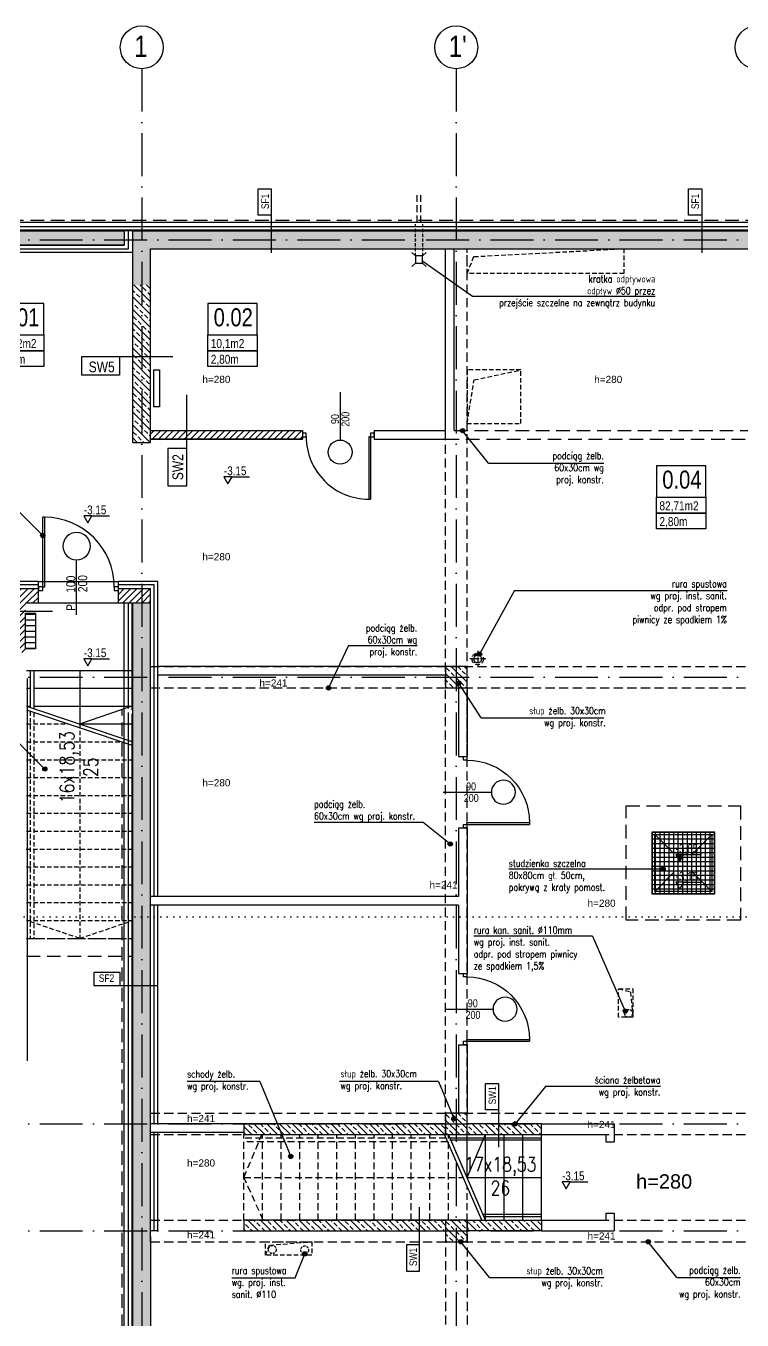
# Model space of a CAD drawing. Header units: millimetres. Extents: x 58205 to 122423, y 1055 to 94479.
# Drawn here: x 68683 to 69685, y 2978 to 4789 of the extents above; entities that cross this region are included whole.
import ezdxf

# ---------------------------------------------------------------- set-up
doc = ezdxf.new("R2010")
doc.units = ezdxf.units.MM
for name, pattern in [('0707_PB_080619_gn_xref$0$ACAD_ISO10W100', [18, 12, -3, 0, -3]), ('ACAD_ISO03W100', [30, 12, -18]), ('ACAD_ISO07W100', [3, 0, -3]), ('ACAD_ISO10W100', [18, 12, -3, 0, -3]), ('HIDDEN', [9.525, 6.35, -3.175])]:
    doc.linetypes.add(name, pattern=pattern)
for name, color, linetype in [('+48_ARMATURA', 251, 'Continuous'), ('+48_HACZE', 253, 'Continuous'), ('+48_IZOLACJE', 4, 'Continuous'), ('+48_KANALIZACJA DESZCZOWA', 3, 'Continuous'), ('+48_KANALIZACJA SANIT.', 42, 'Continuous'), ('+48_KOTY', 3, 'Continuous'), ('+48_OPISY', 3, 'Continuous'), ('+48_OPISY T', 3, 'Continuous'), ('+48_OPISY_POM', 3, 'Continuous'), ('+48_OPISY_STOLARKA', 3, 'Continuous'), ('+48_OPISY_ŚCIAN', 3, 'Continuous'), ('+48_OSIE', 8, 'Continuous'), ('+48_PODCIĄG', 4, 'ACAD_ISO03W100'), ('+48_PRZEBICIA', 143, 'Continuous'), ('+48_SCHODY', 2, 'Continuous'), ('+48_SCIANY', 1, 'Continuous'), ('+48_SPUSTY', 150, 'Continuous'), ('+48_STOLARKA_DRZWI', 3, 'Continuous'), ('+48_WEŁNA', 252, 'Continuous'), ('+48_WIDOK', 5, 'Continuous'), ('SCHODY_', 2, 'Continuous')]:
    doc.layers.add(name, color=color, linetype=linetype)
doc.layers.get('0').freeze()
doc.styles.add('ARIAL', font='ARIAL.TTF')
doc.styles.add('WRP_ARIAL', font='ARIAL.TTF', dxfattribs={"width": 0.8})
doc.styles.add('wymiary', font='romans.shx', dxfattribs={"width": 0.8})
doc.linetypes.add('ZIGZAG', pattern='A,0.00254,-5.08,[131,ltypeshp.shx,S=5.08,R=0,X=-5.08,Y=0],-10.16,[131,ltypeshp.shx,S=5.08,R=180,X=5.08,Y=0],-5.08', length=20.32254)

# ---------------------------------------------------------------- blocks, each defined once
blk = doc.blocks.new('OZN_OSI')
at = {"layer": '+48_OSIE', "linetype": 'Continuous', "ltscale": 5}
blk.add_circle((0, -30), 30, dxfattribs=at)
at = {"layer": '+48_OSIE', "linetype": 'Continuous', "ltscale": 5, "style": 'WRP_ARIAL', "width": 0.8}
blk.add_attdef('NR', (-23.3, -43.5), '', height=30, dxfattribs=at)
blk = doc.blocks.new('drzwi')
at = {"layer": '+48_STOLARKA_DRZWI'}
for p, q in [((-2, 0), (-2, -70)), ((0, 0), (-2, 0)), ((0, 0), (0, -70)), ((-2, -70), (0, -70))]:
    blk.add_line(p, q, dxfattribs=at)
blk.add_arc((-2, 0), 70, 180, 270, dxfattribs=at)
blk = doc.blocks.new('DRZWI_90')
at = {"layer": '+48_STOLARKA_DRZWI'}
for points in [[(36405.5, 16749.3), (36405.5, 16744.3), (36410.5, 16744.3), (36410.5, 16749.3)], [(36405.5, 16654.3), (36405.5, 16649.3), (36410.5, 16649.3), (36410.5, 16654.3)]]:
    blk.add_lwpolyline(points, close=True, dxfattribs=at)
at = {"layer": '+48_STOLARKA_DRZWI', "xscale": 1.25, "yscale": 1.25, "zscale": 1.25, "rotation": 270}
blk.add_blockref('drzwi', (36405.5, 16654.3), dxfattribs=at)
blk = doc.blocks.new('OPISY_POM_METKA')
at = {"layer": '+48_OPISY_POM', "ltscale": 5}
for points in [[(0, -70), (109.7, -70), (109.7, 0), (0, 0)], [(109.7, -105), (0, -105), (0, -70), (109.7, -70)]]:
    blk.add_lwpolyline(points, close=True, dxfattribs=at)
at = {"layer": '+48_OPISY_POM'}
blk.add_lwpolyline([(109.7, -140), (0, -140), (0, -105), (109.7, -105)], close=True, dxfattribs=at)
at = {"layer": '+48_OPISY_POM', "ltscale": 5, "style": 'WRP_ARIAL', "width": 0.8}
for tag, p, height in [('NRPOM', (25.8, -50.8), 40), ('POW', (6.4, -99), 20)]:
    blk.add_attdef(tag, p, '', height=height, dxfattribs=at)
at = {"layer": '+48_OPISY_POM', "style": 'WRP_ARIAL', "width": 0.8}
blk.add_attdef('H', (6.4, -134), '', height=20, dxfattribs=at)
blk = doc.blocks.new('kratka 10x10')
for p, q in [((-5, 5.1), (-10, 10.1)), ((5, 5.1), (10, 10.1)), ((-5, -4.9), (-10, -9.9)), ((5, -4.9), (10, -9.9))]:
    blk.add_line(p, q)
blk.add_lwpolyline([(5, 5.1), (-5, 5.1), (-5, -4.9), (5, -4.9)], close=True)
blk = doc.blocks.new('SCIANA')
at = {"layer": '+48_OPISY_ŚCIAN', "ltscale": 5}
blk.add_line((-25, 0), (25, 0), dxfattribs=at)
blk.add_lwpolyline([(-60, 0), (-25, 0), (-25, 17.5), (-60, 17.5)], close=True, dxfattribs=at)
at = {"layer": '+48_OPISY_ŚCIAN', "ltscale": 5, "style": 'WRP_ARIAL', "width": 0.8}
blk.add_attdef('TYP', (-53.6, 4.8), '', height=10, dxfattribs=at)
blk = doc.blocks.new('koty')
at = {"layer": '+48_KOTY', "color": 3, "ltscale": 5}
blk.add_line((70403.2, 11225), (70423.2, 11225), dxfattribs=at)
blk.add_lwpolyline([(70398.6, 11217.1), (70403.2, 11225), (70394.1, 11225)], close=True, dxfattribs=at)
at = {"layer": '+48_KOTY', "color": 3, "style": 'WRP_ARIAL', "width": 0.8}
blk.add_attdef('POZIOM', (70403.2, 11226.8), '', height=10, dxfattribs=at)
blk = doc.blocks.new('OPIS_STOLARKA')
at = {"layer": '+48_OPISY_STOLARKA'}
blk.add_line((0, 30), (0, -30), dxfattribs=at)
at = {"layer": '+48_STOLARKA_DRZWI'}
blk.add_circle((0, -45), 15, dxfattribs=at)
at = {"layer": '+48_OPISY_STOLARKA', "style": 'WRP_ARIAL', "width": 0.8}
for tag, p in [('SZER', (-2.3, -15.9)), ('WYS', (14.3, -13.6)), ('OZN', (5, -51.3))]:
    blk.add_attdef(tag, p, '', height=10, rotation=90, dxfattribs=at)

msp = doc.modelspace()

# ---------------------------------------------------------------- hatches: boundary and pattern name
at = {"layer": '+48_ARMATURA'}
h = msp.add_hatch(dxfattribs=at)
h.set_pattern_fill('ANSI37', color=256, scale=2, angle=45, style=0)
h.paths.add_polyline_path([(69559.984, 3660.671), (69645.984, 3660.671), (69645.984, 3574.671), (69559.984, 3574.671)])
at = {"layer": '+48_HACZE'}
h = msp.add_hatch(dxfattribs=at)
h.set_pattern_fill('ANSI33', color=256, scale=2, angle=90, style=0)
h.paths.add_polyline_path([(68346.984, 3438.555), (68364.484, 3433.519), (68364.484, 4482.171), (68820.984, 4482.171), (68820.984, 4502.171), (68346.984, 4502.171)])
h = msp.add_hatch(dxfattribs=at)
h.set_pattern_fill('ANSI33', color=256, scale=2, angle=90, style=0)
h.paths.add_polyline_path([(70685.484, 4502.171), (70428.668, 4502.171), (70428.668, 4496.292), (70428.668, 4489.671), (70685.484, 4489.671)])
h.paths.add_polyline_path([(70685.484, 4489.671), (70428.668, 4489.671), (70428.668, 4477.171), (70685.484, 4477.171)])
h.paths.add_polyline_path([(70428.668, 4489.671), (70225.484, 4489.671), (70225.484, 4477.171), (70428.668, 4477.171)])
h.paths.add_polyline_path([(70428.668, 4502.171), (70225.484, 4502.171), (70225.484, 4489.671), (70428.668, 4489.671), (70428.668, 4496.292)])
h.paths.add_polyline_path([(70225.484, 4502.171), (69705.484, 4502.171), (69705.484, 4489.671), (70225.484, 4489.671)])
h.paths.add_polyline_path([(70225.484, 4489.671), (69705.484, 4489.671), (69705.484, 4477.171), (70225.484, 4477.171)])
h.paths.add_polyline_path([(69705.484, 4489.671), (69285.484, 4489.671), (69285.484, 4477.171), (69439.488, 4477.171), (69439.488, 4477.174), (69531.271, 4477.174), (69531.279, 4477.175), (69531.279, 4477.171), (69705.484, 4477.171)])
h.paths.add_polyline_path([(69705.484, 4502.171), (69285.484, 4502.171), (69285.484, 4489.671), (69705.484, 4489.671)])
h.paths.add_polyline_path([(69285.484, 4489.671), (68904.515, 4489.671), (68904.515, 4477.171), (69285.484, 4477.171)])
h.paths.add_polyline_path([(69285.484, 4502.171), (68904.515, 4502.171), (68904.515, 4489.671), (69285.484, 4489.671)])
h.paths.add_polyline_path([(68904.515, 4489.671), (68845.484, 4489.671), (68845.484, 4426.671), (68857.984, 4426.671), (68857.984, 4477.171), (68904.515, 4477.171)])
h.paths.add_polyline_path([(68904.515, 4502.171), (68845.484, 4502.171), (68845.484, 4489.671), (68904.515, 4489.671)])
h.paths.add_polyline_path([(68845.484, 4502.171), (68832.984, 4502.171), (68832.984, 4489.671), (68845.484, 4489.671)])
h.paths.add_polyline_path([(68845.484, 4489.671), (68832.984, 4489.671), (68832.984, 4426.671), (68845.484, 4426.671)])
h = msp.add_hatch(dxfattribs=at)
h.set_pattern_fill('ANSI33', color=256, scale=2, angle=90, style=0)
h.paths.add_polyline_path([(68845.484, 4426.671), (68832.984, 4426.671), (68832.984, 4241.555), (68845.484, 4241.555)])
h.paths.add_polyline_path([(68857.984, 4426.671), (68845.484, 4426.671), (68845.484, 4241.555), (68857.984, 4241.555)])
h.paths.add_polyline_path([(68857.984, 4241.555), (68845.484, 4241.555), (68845.484, 4206.171), (68857.984, 4206.171)])
h.paths.add_polyline_path([(68845.484, 4241.555), (68832.984, 4241.555), (68832.984, 4206.171), (68845.484, 4206.171)])
h = msp.add_hatch(dxfattribs=at)
h.set_pattern_fill('ANSI31', color=256, scale=2, angle=180, style=0)
h.set_pattern_definition([(225, (0, -9.5), (4.49012806, -4.49012806), [])])
h.paths.add_polyline_path([(68857.984, 4222.671), (69070.484, 4222.671), (69070.484, 4210.671), (68857.984, 4210.671)])
h = msp.add_hatch(dxfattribs=at)
h.set_pattern_fill('ANSI31', color=256, scale=2, angle=180, style=0)
h.paths.add_polyline_path([(68682.984, 3981.671), (68700.984, 3981.671), (68700.984, 4001.671), (68666.984, 4001.671), (68666.984, 3912.171), (68682.984, 3912.171)])
h = msp.add_hatch(dxfattribs=at)
h.set_pattern_fill('ANSI31', color=256, scale=2, angle=180, style=0)
h.paths.add_polyline_path([(68812.984, 4001.671), (68812.984, 3981.671), (68845.484, 3981.671), (68845.484, 4001.671)])
h.paths.add_polyline_path([(68845.484, 3981.671), (68857.984, 3981.671), (68857.984, 4001.671), (68845.484, 4001.671)])
h = msp.add_hatch(dxfattribs=at)
h.set_pattern_fill('ANSI33', color=256, scale=2, angle=90, style=0)
h.paths.add_polyline_path([(70466.026, 2301.471), (70466.026, 2305.671), (70225.484, 2305.671), (70225.484, 2293.171), (70466.026, 2293.171)])
h.paths.add_polyline_path([(70466.026, 2318.171), (70240.484, 2318.171), (70240.484, 2355.412), (70225.484, 2355.412), (70225.484, 2305.671), (70466.026, 2305.671)])
h.paths.add_polyline_path([(70225.484, 2305.671), (70215.484, 2305.671), (70215.484, 2293.171), (70225.484, 2293.171)])
h.paths.add_polyline_path([(70225.484, 2355.412), (70215.484, 2355.412), (70215.484, 2305.671), (70225.484, 2305.671)])
h.paths.add_polyline_path([(70225.484, 2422.671), (70210.484, 2422.671), (70210.484, 2410.171), (70215.484, 2410.171), (70215.484, 2355.412), (70225.484, 2355.412)])
h.paths.add_polyline_path([(70240.484, 2422.671), (70225.484, 2422.671), (70225.484, 2355.412), (70240.484, 2355.412)])
h.paths.add_polyline_path([(70240.484, 2435.171), (70225.484, 2435.171), (70225.484, 2422.671), (70240.484, 2422.671)])
h.paths.add_polyline_path([(70225.484, 2435.171), (70210.484, 2435.171), (70210.484, 2422.671), (70225.484, 2422.671)])
h.paths.add_polyline_path([(70210.484, 2435.171), (69720.484, 2435.171), (69720.484, 2422.671), (70210.484, 2422.671)])
h.paths.add_polyline_path([(70210.484, 2422.671), (69720.484, 2422.671), (69720.484, 2410.171), (70210.484, 2410.171)])
h.paths.add_polyline_path([(69720.484, 2435.171), (69705.484, 2435.171), (69705.484, 2422.671), (69720.484, 2422.671)])
h.paths.add_polyline_path([(69720.484, 2422.671), (69705.484, 2422.671), (69705.484, 2410.171), (69720.484, 2410.171)])
h.paths.add_polyline_path([(69705.484, 2422.671), (69690.484, 2422.671), (69690.484, 2410.171), (69705.484, 2410.171)])
h.paths.add_polyline_path([(69705.484, 2435.171), (69690.484, 2435.171), (69690.484, 2422.671), (69705.484, 2422.671)])
h.paths.add_polyline_path([(69690.484, 2435.171), (69433.195, 2435.171), (69433.195, 2422.671), (69690.484, 2422.671)])
h.paths.add_polyline_path([(69690.484, 2422.671), (69433.195, 2422.671), (69433.195, 2410.171), (69690.484, 2410.171)])
h.paths.add_polyline_path([(69433.195, 2422.671), (69285.484, 2422.671), (69285.484, 2410.171), (69433.195, 2410.171), (69433.195, 2411.538)])
h.paths.add_polyline_path([(69433.195, 2435.171), (69285.484, 2435.171), (69285.484, 2422.671), (69433.195, 2422.671)])
h.paths.add_polyline_path([(69285.484, 2435.171), (68904.515, 2435.171), (68904.515, 2422.671), (69285.484, 2422.671)])
h.paths.add_polyline_path([(69285.484, 2422.671), (68904.515, 2422.671), (68904.515, 2410.171), (69285.484, 2410.171)])
h.paths.add_polyline_path([(68904.515, 2422.671), (68845.484, 2422.671), (68845.484, 2410.171), (68904.515, 2410.171)])
h.paths.add_polyline_path([(68904.515, 2435.171), (68857.984, 2435.171), (68857.984, 2647.671), (68845.484, 2647.671), (68845.484, 2422.671), (68904.515, 2422.671)])
h.paths.add_polyline_path([(68845.484, 2422.671), (68832.984, 2422.671), (68832.984, 2410.171), (68845.484, 2410.171)])
h.paths.add_polyline_path([(68845.484, 2647.671), (68832.984, 2647.671), (68832.984, 2422.671), (68845.484, 2422.671)])
h.paths.add_polyline_path([(68845.484, 2719.263), (68833.429, 2719.263), (68832.984, 2719.263), (68832.984, 2647.671), (68845.484, 2647.671)])
h.paths.add_polyline_path([(68857.984, 2719.263), (68845.484, 2719.263), (68845.484, 2647.671), (68857.984, 2647.671)])
h.paths.add_polyline_path([(68857.984, 2949.304), (68845.484, 2949.304), (68845.484, 2719.263), (68857.984, 2719.263)])
h.paths.add_polyline_path([(68845.484, 2949.304), (68832.984, 2949.304), (68832.984, 2719.263), (68844.801, 2719.263), (68845.484, 2719.263)])
h.paths.add_polyline_path([(68845.484, 3102.671), (68832.984, 3102.671), (68832.984, 2949.304), (68845.484, 2949.304)])
h.paths.add_polyline_path([(68857.984, 3094.671), (68857.984, 3102.671), (68845.484, 3102.671), (68845.484, 2949.304), (68857.984, 2949.304)])
h.paths.add_polyline_path([(68857.984, 3240.171), (68857.984, 3252.671), (68845.484, 3252.671), (68845.484, 3102.671), (68857.984, 3102.671)])
h.paths.add_polyline_path([(68845.484, 3252.671), (68832.984, 3252.671), (68832.984, 3102.671), (68845.484, 3102.671)])
h.paths.add_polyline_path([(68845.484, 3542.146), (68832.984, 3542.146), (68832.984, 3252.671), (68845.484, 3252.671)])
h.paths.add_polyline_path([(68857.984, 3542.146), (68845.484, 3542.146), (68845.484, 3252.671), (68857.984, 3252.671)])
h.paths.add_polyline_path([(68845.484, 3877.671), (68832.984, 3877.671), (68832.984, 3542.146), (68845.484, 3542.146)])
h.paths.add_polyline_path([(68857.984, 3877.671), (68845.484, 3877.671), (68845.484, 3542.146), (68857.984, 3542.146)])
h.paths.add_polyline_path([(68845.484, 3980.171), (68832.984, 3980.171), (68832.984, 3877.671), (68845.484, 3877.671)])
h.paths.add_polyline_path([(68857.984, 3980.171), (68845.484, 3980.171), (68845.484, 3877.671), (68857.984, 3877.671)])
h = msp.add_hatch(dxfattribs=at)
h.set_pattern_fill('ANSI33', color=256, scale=2, angle=90, style=0)
h.paths.add_polyline_path([(69270.484, 3862.671), (69300.484, 3862.671), (69300.484, 3892.671), (69270.484, 3892.671)])
h = msp.add_hatch(dxfattribs=at)
h.set_pattern_fill('ANSI33', color=256, scale=2, angle=90, style=0)
h.set_pattern_definition([(135, (0, -625), (-8.9802561, -8.9802561), []), (135, (0, -616.02), (-8.9802561, -8.9802561), [6.35, -3.175])])
h.paths.add_polyline_path([(69270.484, 3237.671), (69300.484, 3237.671), (69300.484, 3267.671), (69270.484, 3267.671)])
h = msp.add_hatch(dxfattribs=at)
h.set_pattern_fill('ANSI33', color=256, scale=2, angle=90, style=0)
h.paths.add_polyline_path([(69270.484, 3252.671), (68988.484, 3252.671), (68988.484, 3237.671), (69270.484, 3237.671)])
h = msp.add_hatch(dxfattribs=at)
h.set_pattern_fill('ANSI33', color=256, scale=2, angle=90, style=0)
h.paths.add_polyline_path([(69404.484, 3252.671), (69300.484, 3252.671), (69300.484, 3237.671), (69404.484, 3237.671)])
h = msp.add_hatch(dxfattribs=at)
h.set_pattern_fill('ANSI33', color=256, scale=2, angle=90, style=0)
h.paths.add_polyline_path([(69270.484, 3102.671), (68988.484, 3102.671), (68988.484, 3117.671), (69270.484, 3117.671)])
h = msp.add_hatch(dxfattribs=at)
h.set_pattern_fill('ANSI33', color=256, scale=2, angle=90, style=0)
h.set_pattern_definition([(135, (-1e-11, -775), (-8.9802561, -8.9802561), []), (135, (-1e-11, -766.02), (-8.9802561, -8.9802561), [6.35, -3.175])])
h.paths.add_polyline_path([(69270.484, 3087.671), (69300.484, 3087.671), (69300.484, 3117.671), (69270.484, 3117.671)])
h = msp.add_hatch(dxfattribs=at)
h.set_pattern_fill('ANSI33', color=256, scale=2, angle=90, style=0)
h.paths.add_polyline_path([(69404.484, 3102.671), (69300.484, 3102.671), (69300.484, 3117.671), (69404.484, 3117.671)])
at = {"layer": '+48_KOTY'}
msp.add_hatch(color=256, dxfattribs=at).paths.add_polyline_path([(69603.606, 3629.556), (69592.395, 3629.556), (69598, 3619.847)])
at = {"layer": '+48_OPISY T'}
h = msp.add_hatch(color=256, dxfattribs=at)
edge = h.paths.add_edge_path()
edge.add_arc((69294.209, 4222.612), 3, 0, 360)
h = msp.add_hatch(color=256, dxfattribs=at)
edge = h.paths.add_edge_path()
edge.add_arc((68706.984, 4076.006), 3, 0, 360)
h = msp.add_hatch(color=256, dxfattribs=at)
edge = h.paths.add_edge_path()
edge.add_arc((69317.931, 3910.072), 3, 0, 360)
h = msp.add_hatch(color=256, dxfattribs=at)
edge = h.paths.add_edge_path()
edge.add_arc((69106.848, 3862.671), 3, 0, 360)
h = msp.add_hatch(color=256, dxfattribs=at)
edge = h.paths.add_edge_path()
edge.add_arc((69289.239, 3869.455), 3, 0, 360)
h = msp.add_hatch(color=256, dxfattribs=at)
edge = h.paths.add_edge_path()
edge.add_arc((68709.989, 3749.139), 3, 0, 360)
h = msp.add_hatch(color=256, dxfattribs=at)
edge = h.paths.add_edge_path()
edge.add_arc((69277.039, 3644.231), 3, 0, 360)
h = msp.add_hatch(color=256, dxfattribs=at)
edge = h.paths.add_edge_path()
edge.add_arc((69574.69, 3608.984), 3, 0, 360)
h = msp.add_hatch(color=256, dxfattribs=at)
edge = h.paths.add_edge_path()
edge.add_arc((69521.926, 3410.438), 3, 0, 360)
h = msp.add_hatch(color=256, dxfattribs=at)
edge = h.paths.add_edge_path()
edge.add_arc((69282.202, 3259.881), 3, 0, 360)
h = msp.add_hatch(color=256, dxfattribs=at)
edge = h.paths.add_edge_path()
edge.add_arc((69367.996, 3252.671), 3, 0, 360)
h = msp.add_hatch(color=256, dxfattribs=at)
edge = h.paths.add_edge_path()
edge.add_arc((69053.994, 3206.971), 3, 0, 360)
h = msp.add_hatch(color=256, dxfattribs=at)
edge = h.paths.add_edge_path()
edge.add_arc((69291.939, 3087.671), 3, 0, 360)
h = msp.add_hatch(color=256, dxfattribs=at)
edge = h.paths.add_edge_path()
edge.add_arc((69553.997, 3087.671), 3, 0, 360)
h = msp.add_hatch(color=256, dxfattribs=at)
edge = h.paths.add_edge_path()
edge.add_arc((69073.467, 3070.713), 3, 0, 360)
at = {"layer": '+48_WIDOK'}
h = msp.add_hatch(dxfattribs=at)
h.set_pattern_fill('ANSI31', color=256, scale=2.5, angle=135, style=0)
h.set_pattern_definition([(180, (-1.5, 5), (-1e-15, -7.9375), [])])
h.paths.add_polyline_path([(68682.984, 3917.171), (68696.984, 3917.171), (68696.984, 3967.171), (68682.984, 3967.171)])

# ---------------------------------------------------------------- linework, layer by layer
at = {"layer": '+48_ARMATURA'}
for p, q in [((69590.379, 3630.275), (69562.984, 3657.671)), ((69615.588, 3630.057), (69642.984, 3657.452)), ((69562.984, 3577.671), (69590.379, 3605.067)), ((69642.984, 3577.671), (69615.588, 3605.067))]:
    msp.add_line(p, q, dxfattribs=at)
at = {"layer": '+48_ARMATURA', "linetype": 'HIDDEN', "ltscale": 0.7}
for points in [[(69228.474, 4467.171), (69228.474, 4514.171)], [(69238.474, 4467.171), (69238.474, 4514.171)]]:
    msp.add_lwpolyline(points, dxfattribs=at)
at = {"layer": '+48_ARMATURA'}
for points in [[(69559.484, 3661.171), (69646.484, 3661.171), (69646.484, 3574.171), (69559.484, 3574.171)], [(69559.984, 3660.671), (69645.984, 3660.671), (69645.984, 3574.671), (69559.984, 3574.671)]]:
    msp.add_lwpolyline(points, close=True, dxfattribs=at)
msp.add_lwpolyline([(69176.668, 3238.601), (69176.668, 3238.601)], dxfattribs=at)
at = {"layer": '+48_HACZE'}
msp.add_lwpolyline([(69562.984, 3657.671), (69642.984, 3657.671), (69642.984, 3577.671), (69562.984, 3577.671)], close=True, dxfattribs=at)
at = {"layer": '+48_IZOLACJE', "linetype": 'ACAD_ISO03W100', "ltscale": 0.5}
msp.add_lwpolyline([(68345.984, 3438.793, 2, 2, 0), (68345.984, 4503.171, 2, 2, 0), (68831.984, 4503.171, 2, 2, 0), (71278.984, 4503.171, 2, 2, 0), (71278.984, 2292.171, 2, 2, 0), (70214.484, 2292.171, 2, 2, 0), (70214.484, 2409.171, 2, 2, 0), (68831.984, 2409.171, 2, 2, 0), (68831.984, 3826.648, 0, 0, 0)], format="xyseb", dxfattribs=at)
at = {"layer": '+48_IZOLACJE', "linetype": 'ACAD_ISO03W100', "ltscale": 0.9, "const_width": 2}
msp.add_lwpolyline([(68831.984, 3831.924), (68831.984, 3981.671)], dxfattribs=at)
msp.add_lwpolyline([(68831.984, 3831.924), (68831.984, 3981.671)], dxfattribs=at)
at = {"layer": '+48_IZOLACJE', "linetype": 'ACAD_ISO03W100', "ltscale": 0.5, "const_width": 2}
msp.add_lwpolyline([(68685.484, 3875.89), (68685.484, 3340.561)], dxfattribs=at)
at = {"layer": '+48_KANALIZACJA DESZCZOWA', "linetype": 'HIDDEN', "ltscale": 1.5}
for p, q in [((69230.974, 4514.171), (69230.974, 4556.916)), ((69235.974, 4514.171), (69235.974, 4556.916))]:
    msp.add_line(p, q, dxfattribs=at)
at = {"layer": '+48_KANALIZACJA SANIT.', "linetype": 'HIDDEN', "ltscale": 0.5}
for centre in [(69526.354, 3407.176), (69028.193, 3076.671)]:
    msp.add_circle(centre, 5.5, dxfattribs=at)
at = {"layer": '+48_OPISY'}
for p, q in [((69330.676, 4177.363), (69294.209, 4222.612)), ((69330.676, 4177.363), (69491.846, 4177.363)), ((69366.705, 3998.745), (69317.931, 3910.072)), ((69366.705, 3998.745), (69664.397, 3998.745)), ((69134.907, 3921.793), (69106.848, 3862.671)), ((69134.907, 3921.793), (69230.74, 3921.793)), ((69320.392, 3820.801), (69289.239, 3869.455)), ((68634.991, 3823.971), (68709.989, 3749.139)), ((69320.392, 3820.801), (69491.846, 3820.801)), ((69086.541, 3674.946), (69239.009, 3674.946)), ((69239.009, 3674.946), (69276.551, 3644.836)), ((69475.996, 3515.027), (69309.897, 3515.027)), ((69475.996, 3515.027), (69521.926, 3410.438)), ((69010.822, 3311.961), (68908.859, 3311.961)), ((69010.822, 3311.961), (69053.994, 3206.971)), ((69260.787, 3311.961), (69122.302, 3311.961)), ((69260.787, 3311.961), (69282.202, 3259.881)), ((69332.131, 3037.801), (69291.939, 3087.671)), ((69594.189, 3037.801), (69553.997, 3087.671)), ((68971.366, 3037.019), (69060.057, 3037.019)), ((69332.131, 3037.801), (69491.846, 3037.801)), ((69594.189, 3037.801), (69683.077, 3037.801))]:
    msp.add_line(p, q, dxfattribs=at)
at = {"layer": '+48_OPISY', "linetype": 'ACAD_ISO07W100', "ltscale": 3}
msp.add_line((67852.909, 3542.146), (71587.052, 3542.146), dxfattribs=at)
at = {"layer": '+48_OPISY'}
for points in [[(69238.474, 4459.851), (69308.393, 4410.85), (69563.86, 4410.85)], [(68706.984, 4076.006), (68634.976, 4147.855), (68084.329, 4147.855)], [(69574.69, 3608.984), (69358.831, 3608.984)], [(69410.064, 3304.869), (69367.996, 3252.671)], [(69570.966, 3304.869), (69410.064, 3304.869)], [(69060.057, 3037.019), (69073.467, 3070.713)]]:
    msp.add_lwpolyline(points, dxfattribs=at)
at = {"layer": '+48_OPISY T'}
for centre in [(69294.209, 4222.612), (68706.984, 4076.006), (69317.931, 3910.072), (69106.848, 3862.671), (69289.239, 3869.455), (68709.989, 3749.139), (69277.039, 3644.231), (69574.69, 3608.984), (69521.926, 3410.438), (69282.202, 3259.881), (69367.996, 3252.671), (69053.994, 3206.971), (69291.939, 3087.671), (69553.997, 3087.671), (69073.467, 3070.713)]:
    msp.add_circle(centre, 3, dxfattribs=at)
at = {"layer": '+48_OSIE', "linetype": 'ACAD_ISO10W100', "ltscale": 5}
for p, q in [((68845.484, 4729.061), (68845.484, 2018.827)), ((69285.484, 4729.061), (69285.484, 2018.827)), ((67891.946, 4489.671), (71587.052, 4489.671)), ((67891.946, 3877.671), (71587.052, 3877.671)), ((67891.945, 3252.671), (71587.052, 3252.671)), ((67891.938, 3102.671), (69767.072, 3102.671))]:
    msp.add_line(p, q, dxfattribs=at)
at = {"layer": '+48_PODCIĄG', "linetype": 'HIDDEN', "ltscale": 2}
for p, q in [((69270.484, 3237.671), (69270.484, 4477.173)), ((69300.484, 3766.671), (69300.484, 4477.173)), ((68857.984, 3892.671), (70670.484, 3892.671)), ((68857.984, 3862.671), (70670.484, 3862.671)), ((69300.484, 3237.671), (69300.484, 3862.671)), ((68857.984, 3267.671), (71252.984, 3267.671)), ((68857.984, 3237.671), (71249.984, 3237.671)), ((68857.984, 3117.671), (69690.484, 3117.671)), ((69270.484, 3117.671), (69270.484, 2435.222)), ((69300.484, 3117.671), (69300.484, 2435.222)), ((68857.984, 3087.671), (69690.484, 3087.671))]:
    msp.add_line(p, q, dxfattribs=at)
at = {"layer": '+48_PRZEBICIA', "linetype": '0707_PB_080619_gn_xref$0$ACAD_ISO10W100', "ltscale": 0.5}
for p, q in [((69315.434, 3914.371), (69315.434, 3891.971)), ((69326.634, 3903.171), (69304.234, 3903.171))]:
    msp.add_line(p, q, dxfattribs=at)
at = {"layer": '+48_PRZEBICIA', "linetype": 'HIDDEN'}
for points in [[(69300.484, 4477.171), (69519.984, 4477.171), (69519.984, 4442.671), (69300.484, 4442.671)], [(69375.827, 4307.672), (69300.484, 4307.672), (69300.484, 4232.672), (69375.827, 4232.672), (69375.827, 4307.672)], [(69532.484, 3441.671), (69532.484, 3401.671), (69512.484, 3401.671), (69512.484, 3441.671)], [(69018.484, 3068.671), (69018.484, 3087.671), (69083.484, 3087.671), (69083.484, 3068.671)]]:
    msp.add_lwpolyline(points, close=True, dxfattribs=at)
for points in [[(69300.484, 4442.671), (69310.209, 4466.216), (69519.984, 4477.171)], [(69300.484, 4232.672), (69310.484, 4293.569), (69375.827, 4307.672)], [(69512.484, 3441.671), (69529.293, 3437.2), (69532.484, 3401.671)], [(69018.484, 3068.671), (69024.032, 3082.757), (69083.484, 3087.671)]]:
    msp.add_lwpolyline(points, dxfattribs=at)
msp.add_circle((69315.434, 3903.171), 8, dxfattribs=at)
msp.add_arc((69318.502, 3903.171), 8.568, 110.982954, 249.017046, dxfattribs=at)
at = {"layer": '+48_SCHODY'}
for p, q in [((68684.484, 3887.171), (68832.984, 3887.171)), ((68689.484, 3887.171), (68689.484, 3835.488)), ((68694.484, 3887.171), (68694.484, 3833.804)), ((68684.484, 3862.171), (68689.484, 3862.171)), ((68694.484, 3862.171), (68832.984, 3862.171)), ((68684.484, 3837.171), (68689.484, 3837.171)), ((68684.484, 3837.171), (68832.984, 3787.171)), ((68684.484, 3831.895), (68832.984, 3781.895)), ((68694.484, 3837.171), (68832.984, 3837.171)), ((68758.734, 3812.171), (68830.75, 3837.171)), ((68758.734, 3812.171), (68832.984, 3812.171)), ((69321.034, 3117.671), (69269.034, 3237.671)), ((69326.484, 3117.671), (69274.484, 3237.671)), ((69404.484, 3232.671), (69276.65, 3232.671)), ((69404.484, 3229.671), (69276.65, 3229.671)), ((69300.484, 3177.671), (69300.484, 3237.671)), ((69300.484, 3177.671), (69326.484, 3237.671)), ((69326.484, 3117.671), (69326.484, 3237.671)), ((69352.484, 3117.671), (69352.484, 3237.671)), ((69378.484, 3117.671), (69378.484, 3237.671)), ((69404.484, 3117.671), (69404.484, 3237.671)), ((69300.484, 3177.671), (69404.484, 3177.671)), ((69404.484, 3125.671), (69323.017, 3125.671)), ((69404.484, 3122.671), (69324.317, 3122.671))]:
    msp.add_line(p, q, dxfattribs=at)
at = {"layer": '+48_SCHODY', "linetype": 'HIDDEN'}
for p, q in [((68689.484, 3829.891), (68689.484, 3512.171)), ((68694.484, 3827.968), (68694.484, 3512.171)), ((68684.484, 3812.171), (68743.064, 3812.171)), ((68684.484, 3787.171), (68817.314, 3787.171)), ((68684.484, 3762.171), (68832.984, 3762.171)), ((68684.484, 3737.171), (68832.984, 3737.171)), ((68684.484, 3712.171), (68832.984, 3712.171)), ((68684.484, 3687.171), (68832.984, 3687.171)), ((68684.484, 3662.171), (68832.984, 3662.171)), ((68683.984, 3637.171), (68832.984, 3637.171)), ((68684.484, 3612.171), (68832.984, 3612.171)), ((68684.484, 3587.171), (68832.984, 3587.171)), ((68684.484, 3562.171), (68832.984, 3562.171)), ((68684.484, 3537.171), (68832.984, 3537.171)), ((68684.484, 3512.171), (68832.984, 3512.171))]:
    msp.add_line(p, q, dxfattribs=at)
at = {"layer": '+48_SCHODY', "linetype": 'HIDDEN', "ltscale": 1.5}
for p, q in [((68988.484, 3117.671), (68988.484, 3237.671)), ((69271.201, 3232.671), (68988.484, 3232.671)), ((69273.368, 3227.671), (68988.484, 3227.671)), ((69014.484, 3117.671), (69014.484, 3237.671)), ((69040.484, 3117.671), (69040.484, 3237.671)), ((69066.484, 3117.671), (69066.484, 3237.671)), ((69092.484, 3117.671), (69092.484, 3237.671)), ((69118.484, 3117.671), (69118.484, 3237.671)), ((69144.484, 3117.671), (69144.484, 3237.671)), ((69170.484, 3117.671), (69170.484, 3237.671)), ((69196.484, 3117.671), (69196.484, 3237.671)), ((69222.484, 3117.671), (69222.484, 3237.671)), ((69248.484, 3117.671), (69248.484, 3237.671)), ((69274.484, 3117.671), (69274.484, 3237.671)), ((69015.484, 3117.671), (68988.484, 3177.671)), ((68988.484, 3177.671), (69295.034, 3177.671)), ((69300.484, 3117.671), (69300.484, 3165.096))]:
    msp.add_line(p, q, dxfattribs=at)
at = {"layer": '+48_SCHODY'}
msp.add_lwpolyline([(68758.734, 3887.171), (68758.734, 3812.171)], dxfattribs=at)
at = {"layer": '+48_SCHODY', "linetype": 'HIDDEN'}
for points in [[(68758.734, 3812.171), (68758.734, 3512.171), (68684.484, 3537.171)], [(68758.734, 3512.171), (68832.984, 3537.171)]]:
    msp.add_lwpolyline(points, dxfattribs=at)
at = {"layer": '+48_SCHODY', "linetype": 'HIDDEN', "ltscale": 1.5}
msp.add_lwpolyline([(68988.484, 3177.671), (69013.484, 3237.671)], dxfattribs=at)
at = {"layer": '+48_SCIANY'}
for p, q in [((68346.984, 4502.171), (68820.984, 4502.171)), ((68832.984, 4502.171), (71277.984, 4502.171)), ((68832.984, 4206.171), (68832.984, 4502.171)), ((68832.984, 4502.17), (68832.984, 4502.17)), ((68366.984, 4482.171), (68820.984, 4482.171)), ((68857.984, 4206.171), (68857.984, 4477.171)), ((68857.984, 4477.171), (71277.984, 4477.171)), ((69270.484, 4222.671), (69270.484, 4477.171)), ((69282.484, 4222.671), (69282.484, 4477.171)), ((68832.984, 4240.171), (68832.984, 4306.671)), ((68857.984, 4222.671), (69070.484, 4222.671)), ((69070.484, 4222.671), (69070.484, 4210.671)), ((69170.484, 4222.671), (69270.484, 4222.671)), ((68832.984, 4206.171), (68857.984, 4206.171)), ((68857.984, 4210.671), (69070.484, 4210.671)), ((69170.484, 4210.671), (69270.484, 4210.671)), ((68666.984, 4001.671), (68700.984, 4001.671)), ((68812.984, 4001.671), (68857.984, 4001.671)), ((68857.984, 3237.671), (68857.984, 4001.671)), ((68682.984, 3981.671), (68700.984, 3981.671)), ((68812.984, 3981.671), (68857.984, 3981.671)), ((68832.984, 2410.171), (68832.984, 3981.671)), ((68857.984, 3087.671), (68857.984, 3240.171))]:
    msp.add_line(p, q, dxfattribs=at)
at = {"layer": '+48_SCIANY', "linetype": 'Continuous'}
msp.add_line((68832.933, 4482.17), (68832.933, 4482.17), dxfattribs=at)
at = {"layer": '+48_SCIANY', "linetype": 'HIDDEN', "ltscale": 3}
for p, q in [((68684.484, 3512.171), (68822.984, 3512.171)), ((68684.484, 3487.171), (68832.984, 3487.171))]:
    msp.add_line(p, q, dxfattribs=at)
at = {"layer": '+48_SCIANY', "ltscale": 3}
msp.add_line((68857.984, 3094.671), (68857.984, 2435.171), dxfattribs=at)
at = {"layer": '+48_SCIANY', "ltscale": 0.3}
for points in [[(68820.984, 4502.171), (68820.984, 4482.171), (68366.984, 4482.171), (68366.984, 3432.799), (68346.984, 3438.555), (68346.984, 4502.171), (68820.984, 4502.171)], [(68820.984, 4502.171), (68346.984, 4502.171), (68346.984, 3956.671)], [(69404.484, 3252.671), (69506.484, 3252.671), (69506.484, 3227.671)], [(69404.484, 3237.671), (69494.484, 3237.671), (69494.484, 3227.671)], [(69494.484, 3227.671), (69506.484, 3227.671)], [(69404.484, 3117.671), (69494.484, 3117.671)], [(69494.484, 3127.671), (69506.484, 3127.671)], [(69494.484, 3127.671), (69494.484, 3117.671)], [(69506.484, 3127.671), (69506.484, 3102.671)], [(69404.484, 3102.671), (69506.484, 3102.671)]]:
    msp.add_lwpolyline(points, dxfattribs=at)
msp.add_lwpolyline([(68857.984, 4222.671), (69070.484, 4222.671), (69070.484, 4210.671), (68857.984, 4210.671)], close=True, dxfattribs=at)
at = {"layer": '+48_SCIANY'}
for points in [[(69170.484, 4222.671), (69170.484, 4210.671)], [(68684.484, 3912.171), (68684.484, 3912.171)]]:
    msp.add_lwpolyline(points, dxfattribs=at)
at = {"layer": '+48_SCIANY', "ltscale": 0.15}
for points in [[(68700.984, 3981.671), (68700.984, 4001.671)], [(68812.984, 3981.671), (68812.984, 4001.671)]]:
    msp.add_lwpolyline(points, dxfattribs=at)
at = {"layer": '+48_SCIANY', "ltscale": 3}
for points in [[(69270.484, 3892.671), (68867.984, 3892.671)], [(69270.484, 3880.671), (68867.984, 3880.671)], [(69288.484, 3862.671), (69288.484, 3766.671)], [(69300.484, 3862.671), (69300.484, 3766.671)], [(69288.484, 3766.671), (69300.484, 3766.671)], [(69288.484, 3666.671), (69300.484, 3666.671)], [(69288.484, 3666.671), (69288.484, 3570.671)], [(69300.484, 3666.671), (69300.484, 3463.171)], [(69288.484, 3570.671), (68857.984, 3570.671)], [(69288.484, 3558.671), (68857.984, 3558.671)], [(69288.484, 3558.671), (69288.484, 3463.171)], [(69288.484, 3463.171), (69300.484, 3463.171)], [(69288.484, 3363.171), (69300.484, 3363.171)], [(69288.484, 3363.171), (69288.484, 3267.671)], [(69300.484, 3363.171), (69300.484, 3267.671)], [(68988.484, 3252.671), (68857.984, 3252.671)], [(69270.484, 3252.671), (68988.484, 3252.671), (68988.484, 3237.671), (69270.484, 3237.671)], [(69300.484, 3237.671), (69404.484, 3237.671), (69404.484, 3252.671), (69300.484, 3252.671)], [(68988.484, 3240.671), (68857.984, 3240.671)], [(69270.484, 3117.671), (68988.484, 3117.671), (68988.484, 3102.671), (69270.484, 3102.671)], [(69300.484, 3117.671), (69404.484, 3117.671), (69404.484, 3102.671), (69300.484, 3102.671)]]:
    msp.add_lwpolyline(points, dxfattribs=at)
for points in [[(69270.484, 3862.671), (69300.484, 3862.671), (69300.484, 3892.671), (69270.484, 3892.671)], [(69270.484, 3237.671), (69300.484, 3237.671), (69300.484, 3267.671), (69270.484, 3267.671)], [(69270.484, 3087.671), (69300.484, 3087.671), (69300.484, 3117.671), (69270.484, 3117.671)]]:
    msp.add_lwpolyline(points, close=True, dxfattribs=at)
at = {"layer": '+48_SPUSTY', "color": 150}
msp.add_circle((69315.434, 3903.171), 5.5, dxfattribs=at)
at = {"layer": '+48_SPUSTY', "color": 150, "ltscale": 0.5}
msp.add_circle((69315.434, 3903.171), 5.5, dxfattribs=at)
at = {"layer": '+48_SPUSTY', "color": 150, "linetype": 'HIDDEN', "ltscale": 0.5}
msp.add_circle((69073.467, 3076.213), 5.5, dxfattribs=at)
at = {"layer": '+48_STOLARKA_DRZWI'}
for points in [[(68706.984, 4004.171), (68700.984, 4004.171), (68700.984, 3999.171), (68706.984, 3999.171)], [(68812.984, 4004.171), (68806.984, 4004.171), (68806.984, 3999.171), (68812.984, 3999.171)]]:
    msp.add_lwpolyline(points, close=True, dxfattribs=at)
at = {"layer": '+48_WEŁNA', "linetype": 'ZIGZAG', "ltscale": 0.9}
for p, q in [((68340.984, 4508.171), (71283.984, 4508.171)), ((68826.984, 4477.171), (68826.984, 4502.171)), ((68826.984, 3833.691), (68826.984, 3981.671)), ((68826.984, 2404.171), (68826.984, 3828.416))]:
    msp.add_line(p, q, dxfattribs=at)
for points in [[(68371.984, 3956.371), (68371.984, 4477.171), (68826.984, 4477.171)], [(68700.984, 4006.671), (68660.984, 4006.671), (68660.984, 3956.371)], [(68862.984, 3570.671), (68862.984, 4006.671), (68812.984, 4006.671)], [(68862.984, 3252.671), (68862.984, 3558.671)], [(68862.984, 3102.671), (68862.984, 3240.671)]]:
    msp.add_lwpolyline(points, dxfattribs=at)
at = {"layer": '+48_WIDOK'}
for p, q in [((68334.984, 4514.171), (71289.984, 4514.171)), ((68814.984, 4502.171), (68820.984, 4502.171)), ((68820.984, 2398.171), (68820.984, 3981.671))]:
    msp.add_line(p, q, dxfattribs=at)
at = {"layer": '+48_WIDOK', "linetype": 'HIDDEN', "ltscale": 3}
for p, q in [((68346.984, 4517.171), (71292.984, 4517.171)), ((68817.984, 2395.171), (68817.984, 3831.446))]:
    msp.add_line(p, q, dxfattribs=at)
at = {"layer": '+48_WIDOK'}
for points in [[(68832.984, 4502.17), (68820.984, 4502.171)], [(68832.984, 4472.171), (68376.984, 4472.171), (68376.984, 3956.371)], [(68700.984, 4011.671), (68655.984, 4011.671), (68655.984, 3956.371)], [(68700.984, 4001.671), (68700.984, 4011.671)], [(68700.984, 4011.671), (68812.984, 4011.671)], [(68812.984, 4001.671), (68812.984, 4011.671)], [(68867.984, 3570.671), (68867.984, 4011.671), (68812.984, 4011.671)], [(68700.984, 3981.671), (68812.984, 3981.671)], [(68867.984, 3252.671), (68867.984, 3558.671)], [(68867.984, 3102.671), (68867.984, 3240.671)], [(68867.984, 3102.671), (68857.984, 3102.671)]]:
    msp.add_lwpolyline(points, dxfattribs=at)
for points in [[(68862.276, 4307.88), (68870.276, 4307.88), (68870.276, 4255.88), (68862.276, 4255.88)], [(68682.984, 3967.171), (68696.984, 3967.171), (68696.984, 3917.171), (68682.984, 3917.171)]]:
    msp.add_lwpolyline(points, close=True, dxfattribs=at)
at = {"layer": '+48_WIDOK', "linetype": 'HIDDEN', "ltscale": 3}
for points in [[(69282.484, 4222.671), (69959.484, 4222.671)], [(69270.484, 4210.671), (69690.484, 4210.671)]]:
    msp.add_lwpolyline(points, dxfattribs=at)
msp.add_lwpolyline([(69522.984, 3697.671), (69682.984, 3697.671), (69682.984, 3537.671), (69522.984, 3537.671)], close=True, dxfattribs=at)

# ---------------------------------------------------------------- block references
at = {"layer": '+48_KOTY'}
ref = msp.add_blockref('koty', (-17764.954, -9671.116), dxfattribs=dict(at, xscale=1.231999999701657, yscale=1.231999999697109, zscale=1.231999999697182))
ref.add_attrib('POZIOM', '-3.15', (68960.54, 4160.28), dxfattribs={"color": 3, "height": 12.32, "style": 'WRP_ARIAL', "width": 0.8})
ref = msp.add_blockref('koty', (-17960.869, -9725.769), dxfattribs=dict(at, xscale=1.231999999701657, yscale=1.231999999697109, zscale=1.231999999697182))
ref.add_attrib('POZIOM', '-3.15', (68764.625, 4105.627), dxfattribs={"color": 3, "height": 12.32, "style": 'WRP_ARIAL', "width": 0.8})
ref = msp.add_blockref('koty', (-17960.869, -9925.714), dxfattribs=dict(at, xscale=1.231999999701657, yscale=1.231999999697109, zscale=1.231999999697182))
ref.add_attrib('POZIOM', '-3.15', (68764.625, 3905.682), dxfattribs={"color": 3, "height": 12.32, "style": 'WRP_ARIAL', "width": 0.8})
ref = msp.add_blockref('koty', (-17133.076, -10199.637), dxfattribs=dict(at, xscale=1.231999999694381, yscale=1.231999999698019, zscale=1.231999999698126))
ref.add_attrib('POZIOM', '-3,65', (69592.418, 3631.759), dxfattribs={"color": 3, "height": 12.32, "style": 'WRP_ARIAL', "width": 0.8})
ref = msp.add_blockref('koty', (-17133.076, -10238.473), dxfattribs=dict(at, xscale=1.231999999694381, yscale=1.231999999697791, zscale=1.231999999698126))
ref.add_attrib('POZIOM', '-3,15', (69592.418, 3592.923), dxfattribs={"color": 3, "height": 12.32, "style": 'WRP_ARIAL', "width": 0.8})
ref = msp.add_blockref('koty', (-17292.045, -10657.755), dxfattribs=dict(at, xscale=1.231999999701657, yscale=1.231999999697109, zscale=1.231999999697182))
ref.add_attrib('POZIOM', '-3.15', (69433.45, 3173.641), dxfattribs={"color": 3, "height": 12.32, "style": 'WRP_ARIAL', "width": 0.8})
at = {"layer": '+48_OPISY_POM'}
ref = msp.add_blockref('OPISY_POM_METKA', (68639.499, 4400.63), dxfattribs=dict(at, xscale=0.6299999999973807, yscale=0.6299999999996544, zscale=0.6299999999997812))
ref.add_attrib('H', '2,45m', (68643.502, 4316.225), dxfattribs={"height": 12.6, "style": 'WRP_ARIAL', "width": 0.8})
ref.add_attrib('NRPOM', '0.01', (68647.496, 4368.626), dxfattribs={"ltscale": 5, "height": 25.2, "style": 'WRP_ARIAL', "width": 0.8})
ref.add_attrib('POW', '23,02m2', (68643.502, 4338.275), dxfattribs={"ltscale": 5, "height": 12.6, "style": 'WRP_ARIAL', "width": 0.8})
ref = msp.add_blockref('OPISY_POM_METKA', (68938.085, 4400.63), dxfattribs=dict(at, xscale=0.6299999999973807, yscale=0.6299999999996544, zscale=0.6299999999997812))
ref.add_attrib('H', '2,80m', (68942.088, 4316.225), dxfattribs={"height": 12.6, "style": 'WRP_ARIAL', "width": 0.8})
ref.add_attrib('NRPOM', '0.02', (68946.082, 4368.626), dxfattribs={"ltscale": 5, "height": 25.2, "style": 'WRP_ARIAL', "width": 0.8})
ref.add_attrib('POW', '10,1m2', (68942.088, 4338.275), dxfattribs={"ltscale": 5, "height": 12.6, "style": 'WRP_ARIAL', "width": 0.8})
ref = msp.add_blockref('OPISY_POM_METKA', (69565.659, 4173.515), dxfattribs=dict(at, xscale=0.6299999999973807, yscale=0.6299999999996544, zscale=0.6299999999997812))
ref.add_attrib('H', '2,80m', (69569.661, 4089.11), dxfattribs={"height": 12.6, "style": 'WRP_ARIAL', "width": 0.8})
ref.add_attrib('NRPOM', '0.04', (69573.656, 4141.511), dxfattribs={"ltscale": 5, "height": 25.2, "style": 'WRP_ARIAL', "width": 0.8})
ref.add_attrib('POW', '82,71m2', (69569.661, 4111.16), dxfattribs={"ltscale": 5, "height": 12.6, "style": 'WRP_ARIAL', "width": 0.8})
at = {"layer": '+48_OPISY_STOLARKA'}
ref = msp.add_blockref('OPIS_STOLARKA', (69122.994, 4243.048), dxfattribs=dict(at, xscale=1.119999999998981, yscale=1.120000000000346, zscale=1.12))
ref.add_attrib('SZER', '90       ', (69121.348, 4231.891), dxfattribs={"height": 11.2, "rotation": 90, "style": 'WRP_ARIAL', "width": 0.8})
ref.add_attrib('WYS', '200', (69136.03, 4228.216), dxfattribs={"height": 11.2, "rotation": 90, "style": 'WRP_ARIAL', "width": 0.8})
ref = msp.add_blockref('OPIS_STOLARKA', (68754.484, 4003.314), dxfattribs=dict(at, xscale=-1.280000000004293, yscale=1.280000000004293, zscale=1.28, rotation=180))
ref.add_attrib('SZER', 'P    100', (68752.777, 3970.437), dxfattribs={"height": 12.8, "rotation": 90, "style": 'WRP_ARIAL', "width": 0.8})
ref.add_attrib('WYS', '200', (68769.278, 3996.663), dxfattribs={"height": 12.8, "rotation": 90, "style": 'WRP_ARIAL', "width": 0.8})
ref = msp.add_blockref('OPIS_STOLARKA', (69300.919, 3716.671), dxfattribs=dict(at, xscale=-1.120000000003984, yscale=1.120000000003984, zscale=1.12, rotation=90))
ref.add_attrib('SZER', '90', (69299.207, 3719.217), dxfattribs={"height": 11.2, "style": 'WRP_ARIAL', "width": 0.8})
ref.add_attrib('WYS', '200', (69295.948, 3703.011), dxfattribs={"height": 11.2, "style": 'WRP_ARIAL', "width": 0.8})
ref = msp.add_blockref('OPIS_STOLARKA', (69303.313, 3413.171), dxfattribs=dict(at, xscale=-1.120000000004097, yscale=1.120000000003984, zscale=1.12, rotation=90))
ref.add_attrib('SZER', '90', (69301.602, 3415.717), dxfattribs={"height": 11.2, "style": 'WRP_ARIAL', "width": 0.8})
ref.add_attrib('WYS', '200', (69298.343, 3399.511), dxfattribs={"height": 11.2, "style": 'WRP_ARIAL', "width": 0.8})
at = {"layer": '+48_OPISY_ŚCIAN'}
ref = msp.add_blockref('SCIANA', (69026.685, 4497.927), dxfattribs=dict(at, xscale=-1.049999999999955, yscale=1.049999999999955, zscale=1.05, rotation=90))
ref.add_attrib('TYP', 'SF1', (69023.301, 4532.621), dxfattribs={"ltscale": 5, "height": 10.5, "rotation": 90, "style": 'WRP_ARIAL', "width": 0.8})
ref = msp.add_blockref('SCIANA', (69628.889, 4497.927), dxfattribs=dict(at, xscale=-1.049999999999955, yscale=1.049999999999955, zscale=1.05, rotation=90))
ref.add_attrib('TYP', 'SF1', (69624.942, 4532.621), dxfattribs={"ltscale": 5, "height": 10.5, "rotation": 90, "style": 'WRP_ARIAL', "width": 0.8})
ref = msp.add_blockref('SCIANA', (68851.699, 4326.555), dxfattribs=dict(at, xscale=-1.5, yscale=1.5, zscale=1.5, rotation=180))
ref.add_attrib('TYP', 'SW5', (68771.359, 4304.355), dxfattribs={"ltscale": 5, "height": 15, "style": 'WRP_ARIAL', "width": 0.8})
ref = msp.add_blockref('SCIANA', (68908.464, 4235.331), dxfattribs=dict(at, xscale=1.5, yscale=1.5, zscale=1.5, rotation=90))
ref.add_attrib('TYP', 'SW2', (68903.492, 4153.388), dxfattribs={"ltscale": 5, "height": 15, "rotation": 90, "style": 'WRP_ARIAL', "width": 0.8})
for p, xscale, yscale, zscale, values in [((68682.983, 3970.033), 1.5, 1.5, 1.5, {'TYP': 'SF4'}), ((68841.734, 3446.217), 1.049999999999272, 1.049999999999955, 1.05, {'TYP': 'SF2'})]:
    msp.add_blockref('SCIANA', p, dxfattribs=dict(at, xscale=xscale, yscale=yscale, zscale=zscale)).add_auto_attribs(values)
ref = msp.add_blockref('SCIANA', (69344.681, 3246.034), dxfattribs=dict(at, xscale=-1.049999999999955, yscale=1.049999999999955, zscale=1.05, rotation=90))
ref.add_attrib('TYP', 'SW1', (69341.155, 3279.723), dxfattribs={"ltscale": 5, "height": 10.5, "rotation": 90, "style": 'WRP_ARIAL', "width": 0.8})
ref = msp.add_blockref('SCIANA', (69234.255, 3109.537), dxfattribs=dict(at, xscale=1.049999999999955, yscale=1.049999999999955, zscale=1.05, rotation=90))
ref.add_attrib('TYP', 'SW1', (69230.486, 3053.563), dxfattribs={"ltscale": 5, "height": 10.5, "rotation": 90, "style": 'WRP_ARIAL', "width": 0.8})
at = {"layer": '+48_STOLARKA_DRZWI', "rotation": 90}
msp.add_blockref('DRZWI_90', (85819.813, -32191.288), dxfattribs=at)
at = {"layer": '+48_STOLARKA_DRZWI', "xscale": 1.388888888888687, "yscale": 1.388888888888687, "zscale": 1.388888888889107, "rotation": 180}
msp.add_blockref('drzwi', (68706.984, 4004.171), dxfattribs=at)
at = {"layer": '+48_STOLARKA_DRZWI', "xscale": -1}
for p in [(105705.942, -12982.658), (105705.942, -13286.158)]:
    msp.add_blockref('DRZWI_90', p, dxfattribs=at)
at = {"layer": '+48_WIDOK', "ltscale": 0.3}
msp.add_blockref('kratka 10x10', (69233.464, 4462.022), dxfattribs=at)
at = {"layer": 'SCHODY_'}
ref = msp.add_blockref('OZN_OSI', (68845.484, 4789.061), dxfattribs=at)
ref.add_attrib('NR', '1', (68835.014, 4745.52), dxfattribs={"layer": '+48_OSIE', "linetype": 'Continuous', "ltscale": 5, "height": 30, "style": 'WRP_ARIAL', "width": 0.8})
ref = msp.add_blockref('OZN_OSI', (68845.484, 4789.061), dxfattribs=at)
ref.add_attrib('NR', '1', (68835.014, 4745.52), dxfattribs={"layer": '+48_OSIE', "linetype": 'Continuous', "ltscale": 5, "height": 30, "style": 'WRP_ARIAL', "width": 0.8})
ref = msp.add_blockref('OZN_OSI', (69285.484, 4789.061), dxfattribs=at)
ref.add_attrib('NR', "1'", (69275.014, 4745.52), dxfattribs={"layer": '+48_OSIE', "linetype": 'Continuous', "ltscale": 5, "height": 30, "style": 'WRP_ARIAL', "width": 0.8})
ref = msp.add_blockref('OZN_OSI', (69705.484, 4789.061), dxfattribs=at)
ref.add_attrib('NR', '2', (69695.014, 4745.52), dxfattribs={"layer": '+48_OSIE', "linetype": 'Continuous', "ltscale": 5, "height": 30, "style": 'WRP_ARIAL', "width": 0.8})

# ---------------------------------------------------------------- texts
at = {"layer": '+48_OPISY'}
for s, insert, char_height, width, attachment_point, style in [('{\\Fromans|c238;kratka odpływowa\\Podpływ %%C50 przez \\Pprzejście szczelne na zewnątrz budynku}', (69563.784, 4440.068), 10, 267.38166, 3, 'WRP_ARIAL'), ('h=280', (68930.317, 4289.224), 10, 117.46917, 7, 'ARIAL'), ('h=280', (69478.458, 4289.224), 10, 117.46917, 7, 'ARIAL'), ('{\\Fromans|c238;podciąg żelb. \\P60x30cm wg \\Pproj. konstr.}', (69491.846, 4192.676), 10, 267.38166, 3, 'WRP_ARIAL'), ('h=280', (68930.317, 4041.095), 10, 117.46917, 7, 'ARIAL'), ('{\\Fromans|c238;rura spustowa\\Pwg proj. inst. sanit. \\Podpr. pod stropem \\Ppiwnicy ze spadkiem 1%}', (69663.812, 4013.38), 10, 267.38166, 3, 'WRP_ARIAL'), ('{\\Fromans|c238;podciąg żelb.\\P60x30cm wg \\Pproj. konstr.}', (69230.74, 3951.674), 10, 267.38166, 3, 'WRP_ARIAL'), ('h=241', (69010.176, 3864.572), 10, 117.46917, 7, 'ARIAL'), ('{\\Fromans|c238;słup żelb. 30x30cm \\Pwg proj. konstr.}', (69494.432, 3835.784), 10, 267.38166, 3, 'WRP_ARIAL'), ('h=280', (68930.317, 3724.771), 10, 117.46917, 7, 'ARIAL'), ('{\\Fromans|c238;podciąg żelb.\\P60x30cm wg proj. konstr.}', (69086.541, 3705.016), 10, 235.93626, 1, 'WRP_ARIAL'), ('{\\Fromans|c238;studzienka szczelna \\P80x80cm gł. 50cm, \\Ppokrywą z kraty pomost.}', (69358.831, 3622.117), 10, 235.93626, 1, 'WRP_ARIAL'), ('h=241', (69248.084, 3581.928), 10, 117.46917, 7, 'ARIAL'), ('h=280', (69469.109, 3556.141), 10, 117.46917, 7, 'ARIAL'), ('{\\Fromans|c238;rura kan. sanit. %%C110mm\\Pwg proj. inst. sanit. \\Podpr. pod stropem piwnicy \\Pze spadkiem 1,5%}', (69309.897, 3528.707), 10, 235.93626, 1, 'WRP_ARIAL'), ('{\\Fromans|c238;schody żelb. \\Pwg proj. konstr.}', (68908.859, 3327.233), 10, 235.93626, 1, 'WRP_ARIAL'), ('{\\Fromans|c238;słup żelb. 30x30cm \\Pwg proj. konstr.}', (69123.615, 3327.753), 10, 235.93626, 1, 'WRP_ARIAL'), ('{\\Fromans|c238;ściana żelbetowa\\Pwg proj. konstr.}', (69570.966, 3318.984), 10, 267.38166, 3, 'WRP_ARIAL'), ('h=241', (68908.865, 3255.088), 10, 117.46917, 7, 'ARIAL'), ('h=241', (69469.109, 3246.734), 10, 117.46917, 7, 'ARIAL'), ('h=280', (68908.865, 3192.763), 10, 117.46917, 7, 'ARIAL'), ('h=280', (69536.994, 3161.729), 20, 234.93834, 7, 'ARIAL'), ('h=241', (68908.865, 3092.169), 10, 117.46917, 7, 'ARIAL'), ('h=241', (69469.109, 3090.681), 10, 117.46917, 7, 'ARIAL'), ('{\\Fromans|c238;rura spustowa\\Pwg. proj. inst. \\Psanit. %%C110}', (68971.366, 3052.445), 10, 235.93626, 1, 'WRP_ARIAL'), ('{\\Fromans|c238;słup żelb. 30x30cm \\Pwg proj. konstr.}', (69490.532, 3051.951), 10, 267.38166, 3, 'WRP_ARIAL'), ('{\\Fromans|c238;podciąg żelb.\\P60x30cm \\Pwg proj. konstr.}', (69683.077, 3052.931), 10, 267.38166, 3, 'WRP_ARIAL')]:
    msp.add_mtext(s, dxfattribs=dict(at, insert=insert, char_height=char_height, width=width, attachment_point=attachment_point, style=style))
at = {"layer": '+48_SCHODY', "insert": (68730.974, 3751.688), "char_height": 20, "width": 659.46711, "attachment_point": 2, "rotation": 90, "style": 'wymiary'}
msp.add_mtext('16x18,53\\P25', dxfattribs=at)
at = {"layer": '+48_SCHODY', "insert": (69347.235, 3206.042), "char_height": 20, "width": 329.73356, "attachment_point": 2, "style": 'wymiary'}
msp.add_mtext('17x18,53\\P26', dxfattribs=at)

doc.saveas('drawing.dxf')
